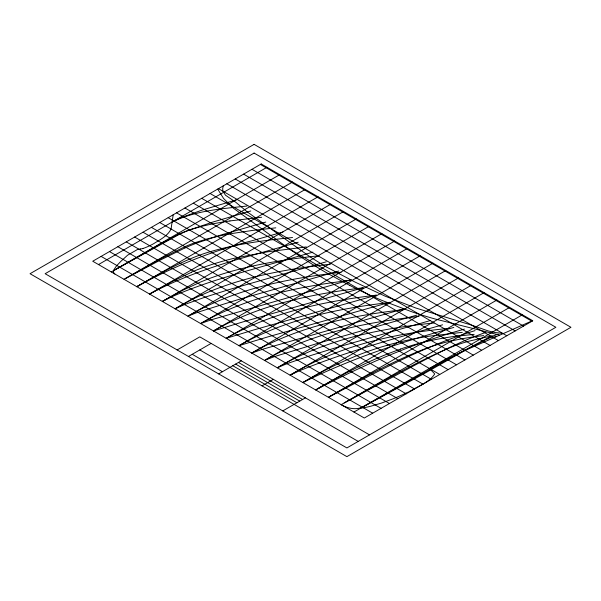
<?xml version="1.0" encoding="UTF-8"?>
<svg xmlns="http://www.w3.org/2000/svg" width="601" height="601" viewBox="0 0 601 601"><rect width="100%" height="100%" fill="white"/><g stroke="black" fill="none" stroke-linecap="round" stroke-linejoin="round"><path stroke-width="0.9" d="M173.193 214.775L171.052 229.026C167.694 236.028 159.926 239.686 153.646 243.69A75.05 43.332 0 0 1 147.688 246.65L145.788 247.462A36.871 21.29 0 0 1 144.36 248.01L142.88 248.513M223.204 185.904L222.67 188.827L222.971 191.298L225.488 195.19L235.517 202.049L247.229 211.868L309.943 256.777L325.261 266.371L350.308 279.57A285.445 164.802 0 0 0 355.326 282.2L385.301 296.233L415.922 308.05L472.213 325.329L488.117 330.903L495.051 332.511L503.39 333.465M140.566 248.994L137.621 249.407L127.562 255.215L120.508 261.683L116.241 266.251L113.874 269.766L113.416 272.283L114.829 273.996M153.916 291.718L149.581 294.062L172.059 281.629L191.486 272.276M312.881 252.157L260.113 267.129C230.514 275.551 200.802 284.04 172.57 296.436A157.394 90.871 0 0 0 162.36 301.439L182.817 290.26L200.246 282.162A207.51 119.809 0 0 1 231.67 271.261C260.256 263.328 289.674 258.791 319.154 255.778M326.245 261.811L228.2 289.84L205.181 297.119L185.829 304.091A134.774 77.807 0 0 0 182.171 305.601L175.124 308.809C221.972 280.592 276.753 270.029 330.43 264.222M364.349 406.021C357.64 410.536 348.204 408.725 341.518 404.871M98.489 264.56L266.972 167.288M111.268 271.937L279.743 174.666M113.536 270.623L163.818 242.075L179.226 234.029A91.375 52.753 0 0 1 190.487 229.62L212.934 222.032L250.79 210.981M292.522 182.035L124.039 279.307L160.084 260.195L184.95 247.935M125.083 278.706L161.308 258.483L184.898 246.695A123.956 71.564 0 0 1 192.297 243.69A110.802 63.969 0 0 1 196.181 242.308L205.73 239.371M282.996 232.001L253.547 240.355C212.792 250.67 173.524 266.198 136.81 286.685C158.777 274.251 180.781 261.367 204.828 253.337C233.248 244.314 262.983 240.483 292.552 237.515M136.81 286.685L305.293 189.413M149.581 294.062L318.064 196.79M162.353 301.432L330.835 204.16M175.124 308.809L343.607 211.537M356.378 218.907L187.903 316.179L195.34 313.204A152.924 88.294 0 0 1 199.186 311.799L237.237 299.899L338.821 271.006M350.939 279.645L212.446 319.454A212.296 122.566 0 0 0 208.464 320.784L200.674 323.556L369.157 226.284M177.16 349.932L199.787 336.868L369.525 434.869M363.162 287.774L243.585 321.708L213.445 330.933L381.928 233.661M188.474 356.468L211.101 343.404M226.216 338.303C271.983 312.152 324.593 301.266 376.429 295.136L253.697 329.972L226.216 338.303L394.699 241.031M389.809 302.28L267.806 336.906L238.988 345.68L407.47 248.408M403.248 308.974L263.584 348.986A177.919 102.718 0 0 0 259.579 350.293L251.766 353.05L420.242 255.778M218.651 373.89L241.279 360.825M433.02 263.155L264.538 360.427L272.058 357.497A140.213 80.947 0 0 1 275.949 356.123L318.425 343.148L416.778 315.142M445.792 270.533L277.309 367.804L284.528 364.694A137.344 79.294 0 0 1 288.27 363.237L310.612 355.567L337.86 347.1L430.106 320.611M262.028 385.865L273.342 379.336M458.563 277.902L290.08 375.174A178.895 103.282 0 0 1 300.568 370.336C346.664 351.555 394.812 338.528 442.584 324.81M471.334 285.28L302.851 382.552C350.879 358.512 402.234 341.916 453.83 327.432M484.105 292.649L315.63 389.921C363.169 365.085 412.692 343.517 464.453 329.115M282.77 410.911L305.406 397.847M496.884 300.027L328.401 397.299C375.933 372.327 423.51 346.334 475.09 330.61M509.656 307.404L341.173 404.676L372.515 387.683C409.95 368.473 446.197 346.386 486.029 332.285M353.944 412.046L522.427 314.774M200.674 323.556C246.628 297.014 299.681 286.286 351.833 280.164M213.445 330.933C259.061 304.812 311.528 293.949 363.207 287.796M238.988 345.68C284.994 319.379 337.92 308.516 390.034 302.408M251.766 353.05C298.149 326.388 351.638 315.6 404.24 309.545M291.132 374.573C338.724 345.838 394.001 333.307 448.872 328.446M303.903 381.943C330.144 366.663 357.82 353.508 387.134 345.305M318.034 388.539C344.493 373.326 371.719 359.12 400.612 349.098M330.497 396.089C359.856 379.329 389.606 362.959 421.031 350.345A162.127 93.606 0 0 1 450.93 340.932M344.313 402.858C380.576 382.754 416.418 361.396 454.859 345.688A138.395 79.903 0 0 1 468.284 341.338L492.061 335.764M365.393 405.42L463.484 350.751L481.604 341.924A46.72 26.97 0 0 0 485.067 340.128L491.055 337.289L495.817 336.785M278.353 367.196C325.539 339.422 380.29 328.484 434.147 322.947M172.089 222.07C195.22 210.628 221.626 208.765 246.928 206.045M188.947 315.578C235.149 288.758 288.623 278.301 341.105 272.328M265.582 359.819C312.242 332.946 366.107 322.324 419.04 316.449M115.009 269.781L178.474 234.803A132.265 76.365 0 0 1 190.472 229.627L200.208 226.787M172.667 221.746L173.974 221.033M498.176 334.186L488.838 337.454L471.342 346.8L423.818 373.814L360.653 408.177L364.454 407.598A63.841 36.856 0 0 0 371.057 406.148L381.733 402.986L393.129 398.794A174.831 100.938 0 0 0 397.291 397.058A204.25 117.924 0 0 0 406.689 392.753L406.997 392.603M411.617 390.297C419.566 385.549 429.512 381.981 434.606 374.107A3.478 2.006 0 0 0 434.388 373.514L429.384 368.496L445.101 360.074L464.152 350.834L532.606 320.649M411.099 390.56L409.131 391.552M408.312 391.957L407.906 392.16M159.498 288.893C189.939 273.883 222.325 263.456 254.982 254.493L298.201 242.226M236.276 199.9L202.169 210.08L181.487 217.494A85.38 49.29 0 0 0 173.959 221.025M265.785 222.062L221.153 234.953L197.196 242.902A172.78 99.751 0 0 0 184.95 247.935M450.99 341.022L460.231 339.099A189.187 109.224 0 0 1 474.925 336.71L483.662 335.561M229.92 220.92L261.638 217.246M457.707 336.094L474.151 334.366M306.315 246.913L267.227 251.857L234.292 258.257A191.366 110.479 0 0 0 191.388 272.193M275.799 227.847L253.044 230.363L233.083 233.353A190.645 110.066 0 0 0 205.692 239.318M462.312 332.338L429.933 336.102A226.577 130.815 0 0 0 387.112 345.274M499.581 335.133L435.222 319.033A327.094 188.849 0 0 1 411.016 311.506L382.168 300.5A442.426 255.433 0 0 1 349.767 285.407M349.752 285.422L327.785 273.515A519.595 299.989 0 0 1 289.87 249.317L233.361 208.179L223.572 198.48L217.705 189.075M260.368 164.441L531.945 321.235M251.984 169.287L523.561 326.08M243.6 174.125L515.177 330.918M235.224 178.963L506.801 335.756M226.84 183.801L498.417 340.594M218.456 188.639L490.033 345.432M210.072 193.484L481.649 350.278M201.696 198.322L473.272 355.116M193.312 203.161L464.889 359.954M184.928 207.999L456.505 364.792M176.544 212.837L448.121 369.63M168.167 217.675L439.744 374.468M159.783 222.52L431.36 379.314M151.399 227.358L422.976 384.152M143.015 232.196L414.592 388.99M134.639 237.034L406.208 393.828M126.255 241.872L397.832 398.666M117.871 246.718L389.448 403.504M109.487 251.556L381.064 408.349M101.111 256.394L372.68 413.188M238.454 362.456L302.573 399.477M235.622 364.093L299.749 401.107M232.79 365.724L296.917 402.745M199.787 349.932L358.211 441.397M192.245 354.29L222.423 371.711M142.895 248.529A10.157 5.86 0 0 1 140.566 248.994M200.156 226.72A188.526 108.849 0 0 1 229.943 220.98M153.916 291.718A196.985 113.724 0 0 1 159.498 288.893M400.551 349.038A188.556 108.864 0 0 1 457.661 335.989M254.103 144.36L30.05 273.71L346.897 456.64L570.95 327.29L254.103 144.36M254.103 153.067L45.135 273.71L346.897 447.933L555.865 327.29L254.103 153.067M261.21 163.96L92.727 261.232L364.304 418.026L532.779 320.754L261.21 163.96"/></g></svg>
